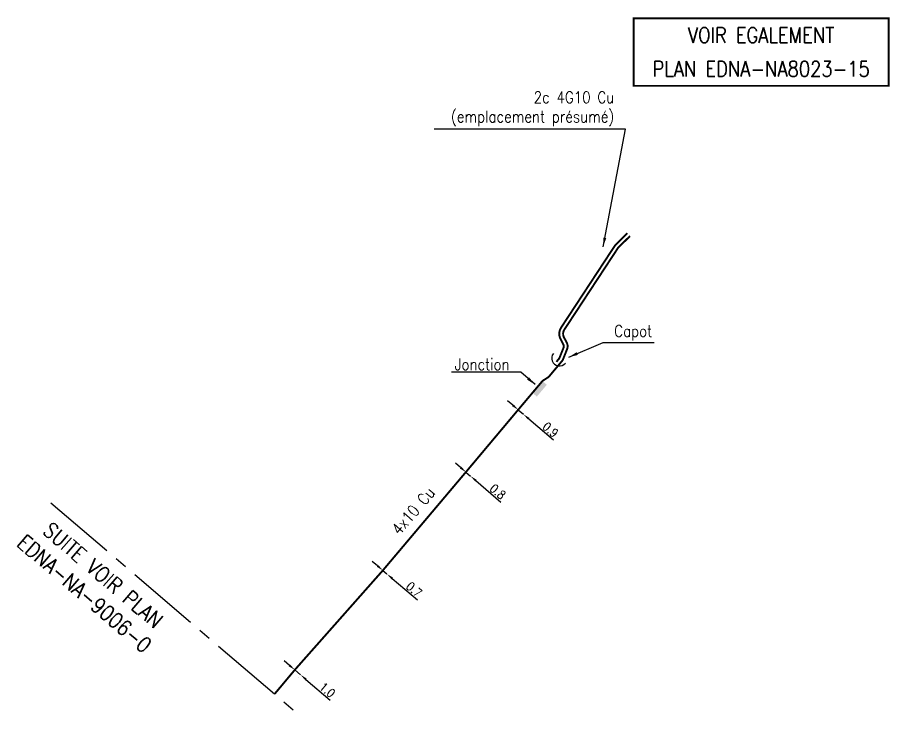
# Model space of a CAD drawing. Header units: millimetres. Extents: x 185116 to 185972, y 126995 to 127892.
# Drawn here: x 185786.8 to 185899.6, y 127801.9 to 127891.8 of the extents above; entities that cross this region are included whole.
import ezdxf
from ezdxf.enums import TextEntityAlignment as Align

# ---------------------------------------------------------------- set-up
doc = ezdxf.new("R2010")
doc.units = ezdxf.units.MM
doc.header["$PDMODE"] = 34
doc.linetypes.add('CENTER2', pattern=[28.575, 19.05, -3.175, 3.175, -3.175])
doc.linetypes.add('E_ST_Cu', pattern=[2000, 1000, 1000])
doc.layers.get('0').update_dxf_attribs({"linetype": 'CONTINUOUS'})
doc.layers.get('Defpoints').update_dxf_attribs({"linetype": 'CONTINUOUS'})
for name, color, linetype in [('E_110', 1, 'CONTINUOUS'), ('E_300', 7, 'CONTINUOUS'), ('E_900', 7, 'CONTINUOUS'), ('E_930', 7, 'CONTINUOUS')]:
    doc.layers.add(name, color=color, linetype=linetype)
doc.styles.add('M_ROMANS', font='ROMANS.shx', dxfattribs={"width": 0.75})
doc.styles.get("Standard").update_dxf_attribs({"font": 'romans.shx', "width": 0.85})
doc.dimstyles.get("Standard").update_dxf_attribs({"dimtxt": 1.5, "dimasz": 1.2, "dimexe": 0.625, "dimexo": 0.625, "dimgap": 0.25, "dimtad": 1, "dimdec": 1, "dimzin": 0, "dimdsep": 46, "dimtxsty": 'Standard', "dimcen": -0.5, "dimadec": 0, "dimazin": 0, "dimtfac": 1, "dimtdec": 1, "dimtmove": 0, "dimatfit": 3, "dimfxl": 0, "dimtolj": 1, "dimtzin": 0, "dimarcsym": 0})

# ---------------------------------------------------------------- blocks, each defined once
blk = doc.blocks.new('*D0')
at = {"layer": 'Defpoints', "color": 0, "linetype": 'Continuous', "transparency": 16777216}
for p in [(185822.65, 127807.3), (185823.41, 127806.66), (185823.41, 127806.66)]:
    blk.add_point(p, dxfattribs=at)
at = {"layer": 'E_110', "color": 0, "linetype": 'Continuous', "lineweight": -2, "transparency": 16777216}
for p, q in [((185821.97, 127807.89), (185821.28, 127808.47)), ((185822.65, 127807.3), (185823.41, 127806.66)), ((185823.11, 127806.3), (185823.11, 127806.3)), ((185824.1, 127806.07), (185827.23, 127803.4))]:
    blk.add_line(p, q, dxfattribs=at)
at = {"layer": 'E_110', "color": 0, "linetype": 'Continuous', "transparency": 16777216}
for points in [[(185822.06, 127808), (185821.87, 127807.77), (185822.65, 127807.3)], [(185824.19, 127806.19), (185824, 127805.96), (185823.41, 127806.66)]]:
    blk.add_solid(points, dxfattribs=at)
at = {"layer": 'E_110', "color": 0, "linetype": 'Continuous', "transparency": 16777216, "insert": (185826.86, 127804.7), "char_height": 1.125, "attachment_point": 5, "rotation": 319.563}
blk.add_mtext('\\A1;1.0', dxfattribs=at)
blk = doc.blocks.new('*D1')
at = {"layer": 'Defpoints', "color": 0, "linetype": 'Continuous', "transparency": 16777216}
for p in [(185834.05, 127820.19), (185834.58, 127819.73), (185834.58, 127819.73)]:
    blk.add_point(p, dxfattribs=at)
at = {"layer": 'E_110', "color": 0, "linetype": 'Continuous', "lineweight": -2, "transparency": 16777216}
for p, q in [((185833.37, 127820.77), (185832.69, 127821.36)), ((185834.05, 127820.19), (185834.58, 127819.73)), ((185835.27, 127819.15), (185838.52, 127816.37))]:
    blk.add_line(p, q, dxfattribs=at)
at = {"layer": 'E_110', "color": 0, "linetype": 'Continuous', "transparency": 16777216}
for points in [[(185833.47, 127820.89), (185833.27, 127820.66), (185834.05, 127820.19)], [(185835.37, 127819.26), (185835.17, 127819.04), (185834.58, 127819.73)]]:
    blk.add_solid(points, dxfattribs=at)
at = {"layer": 'E_110', "color": 0, "linetype": 'Continuous', "transparency": 16777216, "insert": (185838.1, 127817.71), "char_height": 1.125, "attachment_point": 5, "rotation": 319.4575}
blk.add_mtext('\\A1;0.7', dxfattribs=at)
blk = doc.blocks.new('*D2')
at = {"layer": 'Defpoints', "color": 0, "linetype": 'Continuous', "transparency": 16777216}
for p in [(185844.8, 127832.93), (185845.41, 127832.41), (185845.41, 127832.41)]:
    blk.add_point(p, dxfattribs=at)
at = {"layer": 'E_110', "color": 0, "linetype": 'Continuous', "lineweight": -2, "transparency": 16777216}
for p, q in [((185844.12, 127833.51), (185843.44, 127834.1)), ((185844.8, 127832.93), (185845.41, 127832.41)), ((185846.1, 127831.82), (185849.34, 127829.04))]:
    blk.add_line(p, q, dxfattribs=at)
at = {"layer": 'E_110', "color": 0, "linetype": 'Continuous', "transparency": 16777216}
for points in [[(185844.22, 127833.63), (185844.02, 127833.4), (185844.8, 127832.93)], [(185846.19, 127831.93), (185846, 127831.71), (185845.41, 127832.41)]]:
    blk.add_solid(points, dxfattribs=at)
at = {"layer": 'E_110', "color": 0, "linetype": 'Continuous', "transparency": 16777216, "insert": (185848.93, 127830.39), "char_height": 1.125, "attachment_point": 5, "rotation": 319.4575}
blk.add_mtext('\\A1;0.8', dxfattribs=at)
blk = doc.blocks.new('*D3')
at = {"layer": 'Defpoints', "color": 0, "linetype": 'Continuous', "transparency": 16777216}
for p in [(185851.57, 127841), (185852.25, 127840.42), (185852.25, 127840.42)]:
    blk.add_point(p, dxfattribs=at)
at = {"layer": 'E_110', "color": 0, "linetype": 'Continuous', "lineweight": -2, "transparency": 16777216}
for p, q in [((185850.89, 127841.59), (185850.2, 127842.17)), ((185851.27, 127840.64), (185851.27, 127840.64)), ((185851.57, 127841), (185852.25, 127840.42)), ((185851.95, 127840.06), (185851.95, 127840.06)), ((185852.94, 127839.83), (185856.15, 127837.09))]:
    blk.add_line(p, q, dxfattribs=at)
at = {"layer": 'E_110', "color": 0, "linetype": 'Continuous', "transparency": 16777216}
for points in [[(185850.98, 127841.7), (185850.79, 127841.47), (185851.57, 127841)], [(185853.04, 127839.94), (185852.84, 127839.72), (185852.25, 127840.42)]]:
    blk.add_solid(points, dxfattribs=at)
at = {"layer": 'E_110', "color": 0, "linetype": 'Continuous', "transparency": 16777216, "insert": (185855.75, 127838.41), "char_height": 1.125, "attachment_point": 5, "rotation": 319.4575}
blk.add_mtext('\\A1;0.9', dxfattribs=at)
blk = doc.blocks.new('E_300_04')
at = {"color": 0, "linetype": 'Continuous'}
blk.add_arc((0, 0), 1, 270, 90, dxfattribs=at)
at = {"color": 0, "linetype": 'Continuous', "style": 'M_ROMANS', "width": 0.75, "flags": 3}
for tag, p in [('DEF_LEG', (0, -5)), ('DEF_COUP', (0, -7.5)), ('DEF_TYPE', (0, -10))]:
    blk.add_attdef(tag, text='', height=1.2, dxfattribs=at).set_placement(p, align=Align.MIDDLE)
blk = doc.blocks.new('E_300_02')
at = {"color": 0, "linetype": 'Continuous'}
blk.add_solid([(-1, 0.75), (-1, 0), (1, 0.75), (1, 0)], dxfattribs=at)
at = {"color": 0, "linetype": 'Continuous', "style": 'M_ROMANS', "width": 0.75, "flags": 3}
for tag, p in [('DEF_LEG', (0, -4.25)), ('DEF_COUP', (0, -6.75)), ('DEF_TYPE', (0, -9.25))]:
    blk.add_attdef(tag, text='', height=1.2, dxfattribs=at).set_placement(p, align=Align.MIDDLE)

msp = doc.modelspace()

# ---------------------------------------------------------------- linework, layer by layer
at = {"layer": 'E_110', "linetype": 'E_ST_Cu', "flags": 128}
msp.add_lwpolyline([(185820.04, 127804.18, 0.25, 0.25, 0), (185822.65, 127807.3, 0.25, 0.25, 0), (185834.05, 127820.19, 0.25, 0.25, 0), (185844.8, 127832.93, 0.25, 0.25, 0), (185851.57, 127841, 0.25, 0.25, 0), (185854.06, 127843.96, 0.25, 0.25, 0), (185854.68, 127844.69, 0.25, 0.25, -0.072895), (185854.79, 127844.78, 0.25, 0.25, 0), (185855.47, 127845.23, 0.25, 0.25, 0.073424), (185855.58, 127845.33, 0.25, 0.25, 0), (185857.33, 127847.42, 0.25, 0.25, 0), (185857.9, 127848.86, 0.25, 0.25, 0.217789), (185857.86, 127849.69, 0.25, 0.25, 0), (185857.5, 127850.38, 0.25, 0.25, -0.271354), (185857.55, 127851.39, 0.25, 0.25, 0), (185864.48, 127861.95, 0.25, 0.25, -0.053692), (185864.62, 127862.11, 0.25, 0.25, 0), (185866.05, 127863.51, 0, 0, 0)], format="xyseb", dxfattribs=at)
at = {"layer": 'E_110', "linetype": 'E_ST_Cu', "const_width": 0.25, "flags": 128}
msp.add_lwpolyline([(185865.7, 127863.87), (185864.27, 127862.47, 0.053692), (185864.06, 127862.22), (185857.14, 127851.67, 0.271354), (185857.06, 127850.15), (185857.42, 127849.46, -0.217789), (185857.44, 127849.04), (185856.9, 127847.68), (185856.52, 127847.22)], format="xyb", dxfattribs=at)
at = {"layer": 'E_900', "linetype": 'CENTER2', "ltscale": 0.5, "flags": 128}
msp.add_lwpolyline([(185791.07, 127828.96), (185822.71, 127801.9)], dxfattribs=at)
at = {"layer": 'E_930', "const_width": 0.25}
msp.add_lwpolyline([(185866.53, 127891.71), (185899.52, 127891.71), (185899.52, 127882.97), (185866.53, 127882.97)], close=True, dxfattribs=at)

# ---------------------------------------------------------------- block references
at = {"layer": 'E_300'}
for name, p, rotation in [('E_300_04', (185856.9, 127847.68), 230.9399381037893), ('E_300_02', (185854.06, 127843.96), 229.8879954759653)]:
    msp.add_blockref(name, p, dxfattribs=dict(at, rotation=rotation))

# ---------------------------------------------------------------- texts
at = {"layer": 'E_110', "linetype": 'E_ST_Cu', "width": 0.85}
msp.add_text('4x10 Cu', height=1.5, rotation=49.4734, dxfattribs=at).set_placement((185837.98, 127827.91), align=Align.MIDDLE)
at = {"layer": 'E_110', "linetype": 'Continuous', "insert": (185864.01, 127879.99), "char_height": 1.5, "attachment_point": 6}
msp.add_mtext('2c 4G10 Cu\\P(emplacement présumé)', dxfattribs=at)
at = {"layer": 'E_300', "char_height": 1.5}
for s, insert, attachment_point in [('Capot', (185864, 127850.96), 4), ('Jonction', (185850.46, 127846.89), 6)]:
    msp.add_mtext(s, dxfattribs=dict(at, insert=insert, attachment_point=attachment_point))
at = {"layer": 'E_900', "width": 0.85}
for s, p in [('SUITE VOIR PLAN', (185797.19, 127818.82)), ('EDNA-NA-9006-0', (185794.78, 127816.41))]:
    msp.add_text(s, height=2, rotation=319.4559, dxfattribs=at).set_placement(p, align=Align.CENTER)
at = {"layer": 'E_930', "width": 0.85}
for s, p in [('VOIR EGALEMENT', (185883.02, 127888.54)), ('PLAN EDNA-NA8023-15', (185883.02, 127884.16))]:
    msp.add_text(s, height=2, dxfattribs=at).set_placement(p, align=Align.CENTER)

# ---------------------------------------------------------------- dimensions: what is measured, and where the dimension line sits
at = {"layer": 'E_110', "linetype": 'Continuous'}
for base, p1, p2, angle, picture, middle in [((185852.25, 127840.42), (185851.57, 127841), (185852.25, 127840.42), 139.4575, '*D3', (185855.26, 127837.84)), ((185845.41, 127832.41), (185844.8, 127832.93), (185845.41, 127832.41), 139.4575, '*D2', (185848.44, 127829.82)), ((185834.58, 127819.73), (185834.05, 127820.19), (185834.58, 127819.73), 139.4575, '*D1', (185837.61, 127817.14)), ((185823.41, 127806.66), (185822.65, 127807.3), (185823.41, 127806.66), 139.563, '*D0', (185826.38, 127804.13))]:
    dim = msp.add_linear_dim(base=base, p1=p1, p2=p2, angle=angle, dimstyle='Standard', override={"dimscale": 0.75}, dxfattribs=at)
    dim.commit()
    dim.dimension.update_dxf_attribs({"geometry": picture, "text_midpoint": middle, "dimtype": 160})

# ---------------------------------------------------------------- leaders
at = {"layer": 'E_110', "linetype": 'Continuous', "annotation_type": 0, "has_hookline": 1, "hookline_direction": 1, "text_width": 23.31}
msp.add_leader([(185862.56, 127862.11), (185865.46, 127877.34), (185864.26, 127877.34)], dimstyle='Standard', dxfattribs=at)
at = {"layer": 'E_300', "annotation_type": 0, "has_hookline": 1}
for points, hookline_direction, text_width in [([(185858.11, 127847.81), (185862.55, 127849.71), (185863.75, 127849.71)], 0, 5.16), ([(185853.75, 127844.26), (185851.91, 127845.89), (185850.71, 127845.89)], 1, 7.53)]:
    msp.add_leader(points, dimstyle='Standard', dxfattribs=dict(at, hookline_direction=hookline_direction, text_width=text_width))

doc.saveas('drawing.dxf')
